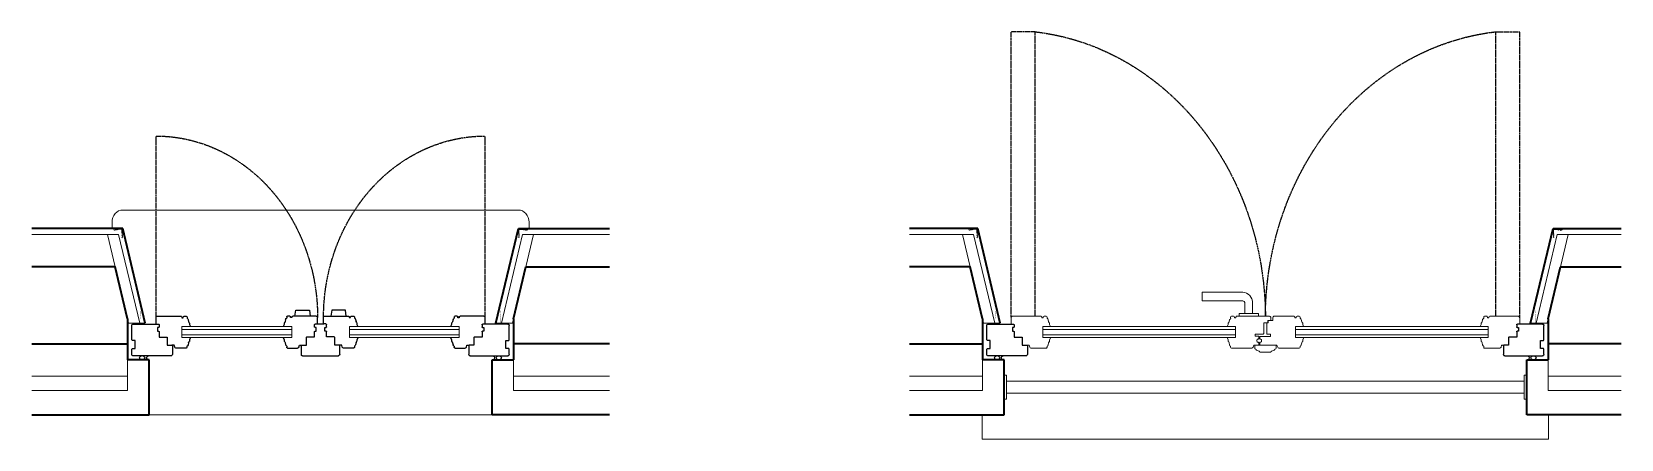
# Model space of a CAD drawing. Header units: inches. Extents: x -6116765 to 6074085, y -988255 to 3489801.
# Drawn here: x -868338 to -110909, y 93356 to 287198 of the extents above; entities that cross this region are included whole.
import ezdxf

# ---------------------------------------------------------------- set-up
doc = ezdxf.new("R2010")
doc.units = ezdxf.units.IN
doc.linetypes.add('HIDDEN', pattern=[0.375, 0.25, -0.125])
for name, color, linetype, lineweight in [('0_18mm_Line_Weight', 1, 'Continuous', 18), ('0_35mm_Line_Weight', 4, 'Continuous', 35), ('Doors', 3, 'Continuous', 20), ('Partition_Framed', 250, 'Continuous', 25), ('Stairs_Balustrade', 3, 'Continuous', 20), ('Stairs_Steps', 1, 'Continuous', 18), ('Window_Frames', 250, 'Continuous', 25), ('Window_Glass', 1, 'Continuous', 18)]:
    doc.layers.add(name, color=color, linetype=linetype, lineweight=lineweight)
doc.layers.add('Doors_swing', color=8, linetype='Continuous')
doc.layers.add('Wall', color=7, linetype='Continuous')

# ---------------------------------------------------------------- blocks, each defined once
blk = doc.blocks.new('angle_bead')
at = {"layer": 'Partition_Framed', "const_width": 0.4}
blk.add_lwpolyline([(-13.1, -13.7), (-13.1, -12.5), (-12, -12.5), (-12, -11.4), (-10.8, -11.4), (-10.8, -10.2), (-9.6, -10.2), (-9.6, -9), (-8.4, -9), (-8.4, -7.8), (-7.2, -7.8), (-7.2, -6.6), (-6.6, -6.6), (-0.7, -0.7, -0.519968), (0, 1.1, -0.532903), (0.7, -0.7), (6.6, -6.6), (7.2, -6.6), (7.2, -7.8), (8.4, -7.8), (8.4, -9), (9.6, -9), (9.6, -10.2), (10.8, -10.2), (10.8, -11.4), (12, -11.4), (12, -12.5), (13.1, -12.5), (13.1, -13.7)], format="xyb", dxfattribs=at)
blk = doc.blocks.new('plasterstop')
at = {"layer": 'Partition_Framed', "const_width": 0.4}
blk.add_lwpolyline([(-9.6, 25.7), (-10.4, 24.9), (-9.6, 24), (-10.4, 23.2), (-9.6, 22.4), (-10.4, 21.5), (-9.6, 20.7), (-10.4, 19.8), (-9.6, 19), (-10.4, 18.2), (-9.6, 17.3), (-10.4, 16.5), (-9.6, 15.6), (-10.4, 14.8), (-9.6, 14), (-10.4, 13.1), (-9.6, 12.3), (-10.4, 11.4), (-9.6, 10.6), (-10.4, 9.8), (-10, 9.3), (-10, 0), (0, 0), (0, 0.5), (-10, 0.5)], dxfattribs=at)
blk = doc.blocks.new('doors_windows_set')
at = {"layer": '0_18mm_Line_Weight'}
for p, q in [((3120.1, 881.2), (4042.2, 881.2)), ((696.8, 830.6), (547.4, 830.6)), ((688.9, 763.6), (670.9, 830.6)), ((746.1, 646.7), (696.8, 830.6)), ((2008.6, 646.7), (2057.9, 830.6)), ((2057.9, 830.6), (2207.3, 830.6)), ((2065.9, 763.6), (2083.8, 830.6)), ((3110.1, 830.6), (2907.6, 830.6)), ((3102.2, 763.6), (3084.3, 830.6)), ((3094.7, 855.8), (3094.7, 843.1)), ((3159.4, 646.7), (3110.1, 830.6)), ((4002.9, 646.7), (4052.2, 830.6)), ((4052.2, 830.6), (4254.7, 830.6)), ((4060.1, 763.6), (4078, 830.6)), ((4067.6, 855.8), (4067.6, 843.1)), ((720.2, 646.7), (717.8, 655.8)), ((759.1, 646.7), (720.2, 646.7)), ((1995.7, 646.7), (2034.5, 646.7)), ((2034.5, 646.7), (2037, 655.8)), ((3133.6, 646.7), (3131.1, 655.8)), ((3172.4, 646.7), (3133.6, 646.7)), ((3989.9, 646.7), (4028.8, 646.7)), ((4028.8, 646.7), (4031.2, 655.8)), ((717.8, 506.6), (717.8, 570.6)), ((2037, 506.6), (2037, 570.6)), ((3131.1, 506.6), (3131.1, 570.6)), ((4031.2, 506.6), (4031.2, 570.6)), ((547.4, 536.6), (717.8, 536.6)), ((2207.3, 536.6), (2037, 536.6)), ((2907.6, 536.6), (3131.1, 536.6)), ((4254.7, 536.6), (4031.2, 536.6)), ((547.4, 506.6), (717.8, 506.6)), ((2207.3, 506.6), (2037, 506.6)), ((2907.6, 506.6), (3131.1, 506.6)), ((4254.7, 506.6), (4031.2, 506.6)), ((3981.2, 456.6), (3181.1, 456.6))]:
    blk.add_line(p, q, dxfattribs=at)
for centre, start, end in [((3120.1, 855.8), 89.9914, 180), ((4042.2, 855.8), 0, 90)]:
    blk.add_arc(centre, 25.4, start, end, dxfattribs=at)
at = {"layer": '0_35mm_Line_Weight'}
for p, q in [((706.4, 843.1), (547.4, 843.1)), ((759.1, 646.7), (706.4, 843.1)), ((1995.7, 646.7), (2048.3, 843.1)), ((2048.3, 843.1), (2207.3, 843.1)), ((3119.7, 843.1), (2907.6, 843.1)), ((3172.4, 646.7), (3119.7, 843.1)), ((3989.9, 646.7), (4042.6, 843.1)), ((4042.6, 843.1), (4254.7, 843.1)), ((688.9, 763.6), (547.4, 763.6)), ((717.8, 655.8), (688.9, 763.6)), ((2037, 655.8), (2065.9, 763.6)), ((2065.9, 763.6), (2207.3, 763.6)), ((3102.2, 763.6), (2907.6, 763.6)), ((3131.1, 655.8), (3102.2, 763.6)), ((4031.2, 655.8), (4060.1, 763.6)), ((4060.1, 763.6), (4254.7, 763.6)), ((717.8, 655.8), (717.8, 603.6)), ((2037, 655.8), (2037, 603.6)), ((3131.1, 655.8), (3131.1, 603.6)), ((4031.2, 655.8), (4031.2, 603.6)), ((547.4, 603.6), (717.8, 603.6)), ((717.8, 603.6), (717.8, 570.6)), ((2207.3, 603.6), (2037, 603.6)), ((2037, 603.6), (2037, 570.6)), ((2907.6, 603.6), (3131.1, 603.6)), ((3131.1, 603.6), (3131.1, 570.6)), ((4254.7, 603.6), (4031.2, 603.6)), ((4031.2, 603.6), (4031.2, 570.6)), ((767.8, 570.6), (717.8, 570.6)), ((767.8, 456.6), (767.8, 570.6)), ((1987, 570.6), (2037, 570.6)), ((1987, 456.6), (1987, 570.6)), ((3181.1, 570.6), (3131.1, 570.6)), ((3181.1, 456.6), (3181.1, 570.6)), ((3981.2, 570.6), (4031.2, 570.6)), ((3981.2, 456.6), (3981.2, 570.6)), ((547.4, 456.6), (767.8, 456.6)), ((2207.3, 456.6), (1987, 456.6)), ((2907.6, 456.6), (3181.1, 456.6)), ((4254.7, 456.6), (3981.2, 456.6))]:
    blk.add_line(p, q, dxfattribs=at)
at = {"layer": 'Doors', "color": 8, "linetype": 'Continuous'}
for p, q in [((1430.1, 710.7), (1525.1, 710.7)), ((1525.1, 692.7), (1525.1, 710.7)), ((1438.6, 666.7), (1393.6, 666.7)), ((1393.6, 666.7), (1393.6, 660.7)), ((1407.1, 666.7), (1407.1, 687.7)), ((1425.1, 666.7), (1425.1, 687.7)), ((1430.1, 692.7), (1525.1, 692.7)), ((1438.6, 660.7), (1438.6, 666.7))]:
    blk.add_line(p, q, dxfattribs=at)
at = {"layer": 'Doors'}
for p, q in [((787.2, 660.7), (854.1, 660.7)), ((861.2, 660.7), (866.2, 660.7)), ((1303.4, 660.7), (1298.4, 660.7)), ((1357.4, 660.7), (1310.4, 660.7)), ((1367.8, 660.7), (1444.4, 660.7)), ((1451.4, 660.7), (1456.4, 660.7)), ((1893.6, 660.7), (1888.6, 660.7)), ((1967.6, 660.7), (1900.6, 660.7)), ((784.2, 645.7), (784.2, 657.7)), ((789.2, 644.7), (785.2, 644.7)), ((787.2, 637.7), (790.2, 637.7)), ((787.2, 629.7), (787.2, 637.7)), ((790.2, 629.7), (787.2, 629.7)), ((791.2, 638.7), (791.2, 642.7)), ((791.2, 617.6), (791.2, 628.7)), ((856.1, 658.7), (856.1, 657.7)), ((856.1, 657.7), (859.2, 657.7)), ((859.2, 657.7), (859.2, 658.7)), ((868.2, 658.7), (868.2, 656.7)), ((870.7, 653.9), (871.9, 649.3)), ((874.2, 646.7), (874.1, 643.5)), ((874.1, 643.5), (876.2, 639.7)), ((1290.4, 643.7), (1288.3, 639.7)), ((1290.4, 646.7), (1290.4, 643.7)), ((1293.9, 654), (1292.6, 649.4)), ((1296.4, 658.7), (1296.4, 656.7)), ((1305.4, 657.7), (1305.4, 658.7)), ((1308.4, 657.7), (1305.4, 657.7)), ((1308.4, 658.7), (1308.4, 657.7)), ((1360.4, 651.9), (1360.4, 657.7)), ((1371.2, 651.9), (1360.4, 651.9)), ((1364.4, 653.6), (1364.4, 657.7)), ((1371.5, 652.1), (1365.9, 652.1)), ((1371.2, 646.9), (1371.2, 651.9)), ((1373.8, 646.9), (1371.2, 646.9)), ((1371.5, 646.9), (1371.5, 652.1)), ((1381.2, 646.9), (1371.5, 646.9)), ((1373.8, 624), (1373.8, 646.9)), ((1381.2, 627.7), (1381.2, 646.9)), ((1381.2, 625), (1381.2, 627.7)), ((1446.4, 658.7), (1446.4, 657.7)), ((1446.4, 657.7), (1449.4, 657.7)), ((1449.4, 657.7), (1449.4, 658.7)), ((1458.4, 658.7), (1458.4, 656.7)), ((1460.9, 654), (1462.1, 649.4)), ((1464.4, 646.7), (1464.4, 643.7)), ((1464.4, 643.7), (1466.5, 639.7)), ((1880.7, 643.5), (1878.5, 639.7)), ((1880.6, 646.7), (1880.7, 643.5)), ((1884.1, 653.9), (1882.9, 649.3)), ((1886.6, 658.7), (1886.6, 656.7)), ((1895.6, 657.7), (1895.6, 658.7)), ((1898.6, 657.7), (1895.6, 657.7)), ((1898.6, 658.7), (1898.6, 657.7)), ((1963.6, 638.7), (1963.6, 642.7)), ((1963.6, 617.6), (1963.6, 628.7)), ((1967.6, 637.7), (1964.6, 637.7)), ((1964.6, 629.7), (1967.6, 629.7)), ((1965.6, 644.7), (1969.6, 644.7)), ((1967.6, 629.7), (1967.6, 637.7)), ((1970.6, 645.7), (1970.6, 657.7)), ((809.2, 617.6), (791.2, 617.6)), ((810.2, 600.6), (810.2, 616.6)), ((821.2, 600.6), (810.2, 600.6)), ((826.4, 600.6), (821.2, 600.6)), ((827.8, 596.6), (826.4, 600.6)), ((866.2, 594.6), (830.6, 594.6)), ((868.2, 598.6), (868.2, 596.6)), ((871.9, 606), (870.7, 601.3)), ((876.7, 616.6), (874.2, 611.6)), ((874.2, 611.6), (874.2, 608.6)), ((1287.8, 616.6), (1290.4, 611.7)), ((1290.4, 611.7), (1290.4, 608.6)), ((1292.6, 606), (1293.9, 601.4)), ((1296.4, 598.6), (1296.4, 596.6)), ((1298.4, 594.6), (1345.8, 594.6)), ((1348.6, 596.4), (1350.4, 600.5)), ((1350.4, 600.5), (1389.3, 600.5)), ((1352.3, 600.5), (1402.3, 600.5)), ((1352.3, 594.5), (1352.3, 600.5)), ((1365.7, 624), (1373.8, 624)), ((1365.7, 619.1), (1365.7, 624)), ((1389.3, 619.1), (1365.7, 619.1)), ((1393, 624), (1382.2, 624)), ((1386.3, 609.2), (1386.3, 611.1)), ((1387.8, 613.1), (1389.6, 613.5)), ((1389.6, 606.9), (1387.8, 607.3)), ((1390.3, 614.5), (1390.3, 618.1)), ((1390.3, 601.5), (1390.3, 605.9)), ((1393, 623.6), (1393, 624)), ((1401, 623.6), (1393, 623.6)), ((1393, 619.2), (1401, 619.2)), ((1393, 614.5), (1393, 619.2)), ((1393, 602.5), (1393, 605.9)), ((1395.5, 613.1), (1393.8, 613.5)), ((1393.8, 606.9), (1395.5, 607.3)), ((1404.4, 600.5), (1395, 600.5)), ((1397, 609.2), (1397, 611.1)), ((1401, 619.2), (1401, 623.6)), ((1402.3, 600.5), (1402.3, 594.5)), ((1406.2, 596.4), (1404.4, 600.5)), ((1456.4, 594.6), (1408.9, 594.6)), ((1458.4, 598.6), (1458.4, 596.6)), ((1462.1, 606), (1460.9, 601.4)), ((1466.9, 616.6), (1464.3, 611.7)), ((1464.3, 611.7), (1464.4, 608.6)), ((1878.1, 616.6), (1880.6, 611.6)), ((1880.6, 611.6), (1880.6, 608.6)), ((1882.9, 606), (1884.1, 601.3)), ((1886.6, 598.6), (1886.6, 596.6)), ((1888.6, 594.6), (1924.1, 594.6)), ((1927, 596.6), (1928.4, 600.6)), ((1928.4, 600.6), (1933.6, 600.6)), ((1933.6, 600.6), (1944.6, 600.6)), ((1944.6, 600.6), (1944.6, 616.6)), ((1945.6, 617.6), (1963.6, 617.6)), ((1355.3, 592.5), (1354.3, 592.5)), ((1355.3, 592.3), (1355.3, 592.5)), ((1362.8, 588.7), (1356.9, 590.4)), ((1390.3, 586.5), (1364.4, 586.5)), ((1397.8, 590.4), (1391.9, 588.7)), ((1399.4, 592.5), (1399.4, 592.3)), ((1400.3, 592.5), (1399.4, 592.5))]:
    blk.add_line(p, q, dxfattribs=at)
at = {"layer": 'Doors', "color": 8, "linetype": 'Continuous'}
for radius in [23, 5]:
    blk.add_arc((1430.1, 687.7), radius, 90, 180, dxfattribs=at)
at = {"layer": 'Doors'}
for centre, radius, start, end in [((787.2, 657.7), 3, 90, 180), ((854.1, 658.7), 2, 0, 90), ((861.2, 658.7), 2, 90, 180), ((866.2, 658.7), 2, 0, 90), ((1298.4, 658.7), 2, 90, 180), ((1303.4, 658.7), 2, 0, 90), ((1310.4, 658.7), 2, 90, 180), ((1357.4, 657.7), 3, 0, 90), ((1367.4, 657.7), 3, 82.3067, 180), ((1444.4, 658.7), 2, 360, 90), ((1451.4, 658.7), 2, 90, 180), ((1456.4, 658.7), 2, 0, 90), ((1888.6, 658.7), 2, 90, 180), ((1893.6, 658.7), 2, 0, 90), ((1900.6, 658.7), 2, 90, 180), ((1967.6, 657.7), 3, 0, 90), ((785.2, 645.7), 1, 180, 270), ((789.2, 642.7), 2, 0, 90), ((790.2, 638.7), 1, 270, 0), ((790.2, 628.7), 1, 360, 90), ((866.8, 652.9), 4.01, 15, 70.0054), ((876.6, 651), 5, 199.928, 240.8622), ((1288.7, 650.4), 4.08, 294.2098, 345), ((1297.7, 652.9), 4, 109.9648, 165.0298), ((1365.9, 653.6), 1.5, 180, 270), ((1461.1, 656.7), 2.74, 180, 265.0054), ((1466.1, 650.4), 4.08, 195, 245.7902), ((1878.2, 651), 5, 299.1378, 340.072), ((1888, 652.9), 4.01, 109.9946, 165), ((1965.6, 642.7), 2, 90, 180), ((1964.6, 638.7), 1, 180, 270), ((1964.6, 628.7), 1, 90, 180), ((1969.6, 645.7), 1, 270, 0), ((809.2, 616.6), 1, 0, 90), ((830.6, 597.6), 3, 199.7467, 270), ((866.2, 596.6), 1.98, 269.4248, 0), ((866.8, 602.4), 4.01, 289.9946, 345), ((876.6, 604.3), 5, 119.1378, 160.072), ((1287.9, 604.3), 5, 19.928, 60.8622), ((1297.7, 602.4), 4.01, 195, 250.0054), ((1298.4, 596.6), 2, 180, 270), ((1345.8, 597.6), 3, 270, 336.3547), ((1354.3, 594.5), 2, 180, 270), ((1382.2, 625), 1, 180, 270), ((1388.3, 611.1), 2, 104.0362, 180), ((1388.3, 609.2), 2, 180, 255.9638), ((1389.3, 618.1), 1, 0, 90), ((1389.3, 601.5), 1, 270, 360), ((1389.3, 614.5), 1, 284.0362, 360), ((1389.3, 605.9), 1, 360, 75.9638), ((1394, 614.5), 1, 180, 255.9638), ((1394, 605.9), 1, 104.0362, 180), ((1395, 602.5), 2, 180, 270), ((1395, 611.1), 2, 360, 75.9638), ((1395, 609.2), 2, 284.0362, 0), ((1400.3, 594.5), 2, 270, 0), ((1408.9, 597.6), 3, 203.6453, 270), ((1456.4, 596.6), 2, 270, 0), ((1457, 602.4), 4.01, 289.9946, 345), ((1466.8, 604.3), 5, 119.1378, 160.072), ((1878.2, 604.3), 5, 19.928, 60.8622), ((1888, 602.4), 4.01, 195, 250.0054), ((1888.6, 596.6), 1.98, 180, 270.5752), ((1924.1, 597.6), 3, 270, 340.2533), ((1945.6, 616.6), 1, 90, 180), ((1357.3, 592.3), 2, 180, 258.6679), ((1361.6, 586.1), 2.84, 8.3246, 63.9129), ((1393.1, 586.1), 2.84, 116.0871, 171.6754), ((1397.4, 592.3), 2, 281.3321, 0)]:
    blk.add_arc(centre, radius, start, end, dxfattribs=at)
at = {"layer": 'Doors_swing', "color": 8, "linetype": 'HIDDEN', "ltscale": 7}
for p, q in [((784.2, 659.2), (784.2, 1250.9)), ((840.2, 1250.9), (784.2, 1250.9)), ((840.2, 662.2), (840.2, 1250.9)), ((1914.6, 662.2), (1914.6, 1250.9)), ((1914.6, 1250.9), (1970.6, 1250.9)), ((1970.6, 659.2), (1970.6, 1250.9)), ((3197.5, 659.4), (3197.5, 1034.6)), ((3964.8, 659.4), (3964.8, 1034.6))]:
    blk.add_line(p, q, dxfattribs=at)
for centre, radius, start, end in [((779, 655.7), 598.4, 0.4829, 84.1361), ((1975.7, 655.7), 598.4, 95.8639, 179.5171), ((3197.5, 658), 376.7, 359.997, 90.003), ((3964.8, 658), 376.7, 89.997, 180.003)]:
    blk.add_arc(centre, radius, start, end, dxfattribs=at)
at = {"layer": 'Stairs_Balustrade'}
for p, q in [((767.8, 538.6), (773.8, 538.6)), ((773.8, 488.6), (773.8, 538.6)), ((1981, 488.6), (1981, 538.6)), ((1987, 538.6), (1981, 538.6)), ((773.8, 526.1), (1981, 526.1)), ((773.8, 501.1), (1981, 501.1)), ((767.8, 488.6), (773.8, 488.6)), ((1987, 488.6), (1981, 488.6))]:
    blk.add_line(p, q, dxfattribs=at)
at = {"layer": 'Stairs_Steps'}
blk.add_lwpolyline([(717, 456.6), (717, 405.8), (2037.8, 405.8), (2037.8, 456.6)], dxfattribs=at)
at = {"layer": 'Window_Frames'}
blk.add_line((3589.1, 644.9), (3573.2, 644.9), dxfattribs=at)
for points in [[(3198, 645.1), (3198.5, 645.1, -0.548093), (3197.5, 645.9), (3197.5, 658, -0.414214), (3200.5, 660.9), (3255.7, 660.9, -0.339249), (3257.7, 658.7), (3257.7, 657.7), (3260.7, 657.7), (3260.7, 658.7, -0.330757), (3262.7, 660.9), (3267.7, 660.9, -0.325141), (3269.7, 658.6), (3269.7, 656.6, -0.244999), (3272.2, 653.9), (3273.4, 649.3, 0.180533), (3275.7, 646.6), (3275.6, 643.5), (3277.7, 639.6)], [(3493.8, 616.6), (3496.2, 611.9), (3496.2, 608.9, -0.180533), (3498.4, 606.2), (3499.7, 601.6, 0.244999), (3502.2, 598.9), (3502.2, 596.9, 0.414214), (3504.2, 594.9), (3527.7, 594.9, 0.31546), (3530.5, 596.9), (3531.9, 600.9), (3548.1, 600.8), (3548.2, 616.8, -0.414214), (3549.2, 617.8), (3567.2, 617.8), (3567.2, 628.8, -0.414214), (3568.2, 629.8), (3571.2, 629.8), (3571.2, 637.8), (3568.2, 637.8, -0.414214), (3567.2, 638.8), (3567.2, 642.9, -0.414214), (3569.2, 644.9), (3573.2, 644.9), (3573.2, 644.9, 0.414214), (3574.2, 645.9), (3574.2, 657.9, 0.414214), (3571.2, 660.9), (3516.2, 660.9, 0.413723), (3514.2, 658.9), (3514.2, 657.9), (3511.2, 657.9), (3511.2, 658.9, 0.414214), (3509.2, 660.9), (3504.2, 660.9, 0.414214), (3502.2, 658.9), (3502.2, 656.9, 0.244999), (3499.7, 654.2), (3498.4, 649.6, -0.180533), (3496.2, 646.9), (3496.2, 643.8), (3493.9, 639.6)], [(3668.5, 616.6), (3666.1, 611.9), (3666.1, 608.9, 0.180533), (3663.9, 606.2), (3662.6, 601.6, -0.244999), (3660.1, 598.9), (3660.1, 596.9, -0.414214), (3658.1, 594.9), (3634.6, 594.9, -0.31546), (3631.8, 596.9), (3630.4, 600.9), (3614.2, 600.8), (3614.2, 616.8, 0.414214), (3613.2, 617.8), (3595.1, 617.8), (3595.1, 628.8, 0.414214), (3594.1, 629.8), (3591.1, 629.8), (3591.1, 637.8), (3594.1, 637.8, 0.414214), (3595.1, 638.8), (3595.1, 642.9, 0.414214), (3593.1, 644.9), (3589.1, 644.9), (3589.1, 644.9, -0.414214), (3588.1, 645.9), (3588.1, 657.9, -0.414214), (3591.1, 660.9), (3646.1, 660.9, -0.413723), (3648.1, 658.9), (3648.1, 657.9), (3651.1, 657.9), (3651.1, 658.9, -0.414214), (3653.1, 660.9), (3658.1, 660.9, -0.414214), (3660.1, 658.9), (3660.1, 656.9, -0.244999), (3662.6, 654.2), (3663.9, 649.6, 0.180533), (3666.1, 646.9), (3666.1, 643.8), (3668.4, 639.6)], [(3964.3, 645.1), (3963.8, 645.1, 0.548093), (3964.8, 645.9), (3964.8, 658, 0.414214), (3961.8, 660.9), (3906.6, 660.9, 0.339249), (3904.6, 658.7), (3904.6, 657.7), (3901.6, 657.7), (3901.6, 658.7, 0.330757), (3899.6, 660.9), (3894.6, 660.9, 0.325141), (3892.6, 658.6), (3892.6, 656.6, 0.244999), (3890.1, 653.9), (3888.9, 649.3, -0.180533), (3886.6, 646.6), (3886.7, 643.5), (3884.6, 639.6)], [(3278.1, 616.6), (3275.5, 611.6), (3275.5, 608.6, 0.180533), (3273.2, 605.9), (3272, 601.3, -0.244999), (3269.5, 598.6), (3269.5, 596.6, -0.414214), (3267.4, 594.6), (3243.9, 594.6, -0.31546), (3241.1, 596.6), (3239.7, 600.6), (3234.5, 600.6)], [(3625.2, 600.8, -0.185242), (3626.2, 597.8), (3626.2, 581.8, -0.414214), (3623.2, 578.8), (3539.1, 578.8, -0.397268), (3536.1, 581.9), (3536.1, 599.9, -0.414214), (3537.1, 600.9)], [(3884.2, 616.6), (3886.8, 611.6), (3886.8, 608.6, -0.180533), (3889.1, 605.9), (3890.3, 601.3, 0.244999), (3892.8, 598.6), (3892.9, 596.6, 0.414214), (3894.9, 594.6), (3918.4, 594.6, 0.31546), (3921.2, 596.6), (3922.6, 600.6), (3927.8, 600.6)]]:
    blk.add_lwpolyline(points, format="xyb", dxfattribs=at)
for points in [[(3521.3, 660.9), (3523.2, 673.2), (3555.2, 673.2), (3557.1, 660.9)], [(3641, 660.9), (3639.1, 673.2), (3607.1, 673.2), (3605.2, 660.9)]]:
    blk.add_lwpolyline(points, dxfattribs=at)
for points in [[(785.2, 644.7), (789.2, 644.7, -0.414214), (791.2, 642.7), (791.2, 638.7, -0.414214), (790.2, 637.7), (787.2, 637.7), (787.2, 629.7), (790.2, 629.7, -0.414214), (791.2, 628.7), (791.2, 617.6), (809.2, 617.6, -0.414214), (810.2, 616.6), (810.2, 600.6), (821.2, 600.6, -0.414214), (822.2, 599.6), (822.2, 581.6, -0.414214), (819.2, 578.6), (730.8, 578.6, -0.414214), (727.8, 581.6), (727.8, 592.6), (728.8, 593.6), (735.8, 593.6), (735.8, 610.6), (728.8, 610.6), (727.8, 611.6), (727.8, 641.7, -0.414214), (730.8, 644.7)], [(1969.6, 644.7), (1965.6, 644.7, 0.414214), (1963.6, 642.7), (1963.6, 638.7, 0.414214), (1964.6, 637.7), (1967.6, 637.7), (1967.6, 629.7), (1964.6, 629.7, 0.414214), (1963.6, 628.7), (1963.6, 617.6), (1945.6, 617.6, 0.414214), (1944.6, 616.6), (1944.6, 600.6), (1933.6, 600.6, 0.414214), (1932.6, 599.6), (1932.6, 581.6, 0.414214), (1935.6, 578.6), (2024, 578.6, 0.414214), (2027, 581.6), (2027, 592.6), (2026, 593.6), (2019, 593.6), (2019, 610.6), (2026, 610.6), (2027, 611.6), (2027, 641.7, 0.414214), (2024, 644.7)], [(3198.5, 644.7), (3202.5, 644.7, -0.414214), (3204.5, 642.7), (3204.5, 638.7, -0.414214), (3203.5, 637.7), (3200.5, 637.7), (3200.5, 629.7), (3203.5, 629.7, -0.414214), (3204.5, 628.7), (3204.5, 617.6), (3222.5, 617.6, -0.414214), (3223.5, 616.6), (3223.5, 600.6), (3234.5, 600.6, -0.414214), (3235.5, 599.6), (3235.5, 581.6, -0.414214), (3232.5, 578.6), (3144.1, 578.6, -0.414214), (3141.1, 581.6), (3141.1, 592.6), (3142.1, 593.6), (3149.1, 593.6), (3149.1, 610.6), (3142.1, 610.6), (3141.1, 611.6), (3141.1, 641.7, -0.414214), (3144.1, 644.7)], [(3963.8, 644.7), (3959.8, 644.7, 0.414214), (3957.8, 642.7), (3957.8, 638.7, 0.414214), (3958.8, 637.7), (3961.8, 637.7), (3961.8, 629.7), (3958.8, 629.7, 0.414214), (3957.8, 628.7), (3957.8, 617.6), (3939.8, 617.6, 0.414214), (3938.8, 616.6), (3938.8, 600.6), (3927.8, 600.6, 0.414214), (3926.8, 599.6), (3926.8, 581.6, 0.414214), (3929.8, 578.6), (4018.2, 578.6, 0.414214), (4021.2, 581.6), (4021.2, 592.6), (4020.2, 593.6), (4013.2, 593.6), (4013.2, 610.6), (4020.2, 610.6), (4021.2, 611.6), (4021.2, 641.7, 0.414214), (4018.2, 644.7)]]:
    blk.add_lwpolyline(points, format="xyb", close=True, dxfattribs=at)
for centre, start, end in [((749.9, 574.6), 90, 270), ((753.9, 574.6), 270, 90), ((765.9, 574.6), 90, 270), ((1988.9, 574.6), 270, 90), ((2000.9, 574.6), 90, 270), ((2004.9, 574.6), 270, 90), ((3163.2, 574.6), 90, 270), ((3167.2, 574.6), 270, 90), ((3179.2, 574.6), 90, 270), ((3983.1, 574.6), 270, 90), ((3995.1, 574.6), 90, 270), ((3999.1, 574.6), 270, 90)]:
    blk.add_arc(centre, 4, start, end, dxfattribs=at)
at = {"layer": 'Window_Glass'}
for p, q in [((858.1, 639.6), (858, 616.6)), ((1307.4, 639.6), (858.1, 639.6)), ((1307.4, 633.6), (858.1, 633.6)), ((1307.4, 639.6), (1307.4, 616.6)), ((1447.3, 639.6), (1896.6, 639.6)), ((1447.3, 639.6), (1447.3, 616.6)), ((1447.3, 633.6), (1896.6, 633.6)), ((1896.6, 639.6), (1896.7, 616.6)), ((3257.8, 639.6), (3257.7, 616.6)), ((3513.8, 639.6), (3257.8, 639.6)), ((3513.9, 633.6), (3257.8, 633.6)), ((3513.8, 639.6), (3514, 616.6)), ((3648.5, 639.6), (3648.4, 616.6)), ((3648.4, 633.6), (3904.5, 633.6)), ((3648.5, 639.6), (3904.5, 639.6)), ((3904.5, 639.6), (3904.6, 616.6)), ((858, 622.6), (1307.4, 622.6)), ((858, 616.6), (1307.4, 616.6)), ((1896.7, 622.6), (1447.3, 622.6)), ((1896.7, 616.6), (1447.3, 616.6)), ((3257.7, 622.6), (3513.9, 622.6)), ((3257.7, 616.6), (3514, 616.6)), ((3904.6, 622.6), (3648.4, 622.6)), ((3904.6, 616.6), (3648.4, 616.6))]:
    blk.add_line(p, q, dxfattribs=at)
at = {"xscale": -1}
for p, rotation in [((705.3, 841.8), 321.4802093707812), ((3118.6, 841.8), 321.480209370911)]:
    blk.add_blockref('angle_bead', p, dxfattribs=dict(at, rotation=rotation))
for p, rotation in [((2049.4, 841.8), 38.5197906292188), ((4043.7, 841.8), 38.51979062908899)]:
    blk.add_blockref('angle_bead', p, dxfattribs=dict(rotation=rotation))
for p in [(757.4, 646.7), (3170.8, 646.7)]:
    blk.add_blockref('plasterstop', p)
for p in [(1997.3, 646.7), (3991.6, 646.7)]:
    blk.add_blockref('plasterstop', p, dxfattribs=at)

msp = doc.modelspace()

# ---------------------------------------------------------------- block references
at = {"layer": 'Wall', "xscale": -204.3088964924482, "yscale": 229.3845259082618, "zscale": 204.3088964924482}
msp.add_blockref('doors_windows_set', (936.069, 266.519), dxfattribs=at)

doc.saveas('drawing.dxf')
